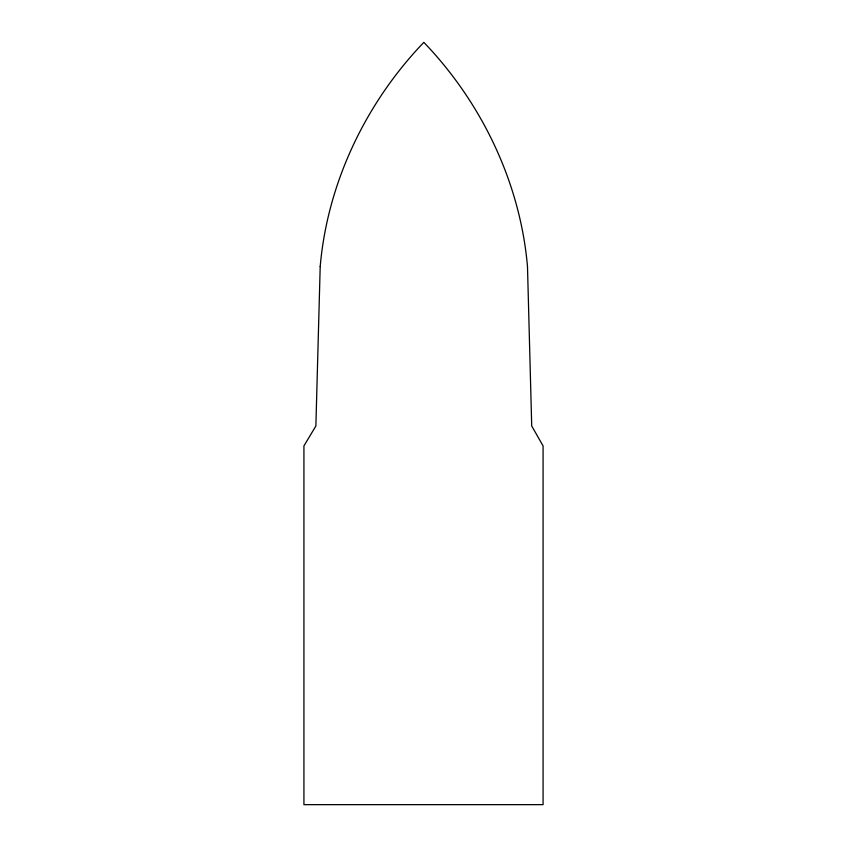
<?xml version="1.0" encoding="UTF-8"?>
<svg xmlns="http://www.w3.org/2000/svg" width="847" height="847" viewBox="0 0 847 847"><rect width="100%" height="100%" fill="white"/><g stroke="black" fill="none" stroke-linecap="round" stroke-linejoin="round"><path stroke-width="1.27" d="M320.198 266.551L315.878 425.988L303.925 445.924L303.925 804.65L543.075 804.65L543.075 445.924L531.715 425.988L527.49 266.551C520.238 182.91 481.858 102.773 423.839 42.35C365.819 102.773 327.44 182.91 320.198 266.551"/></g></svg>
